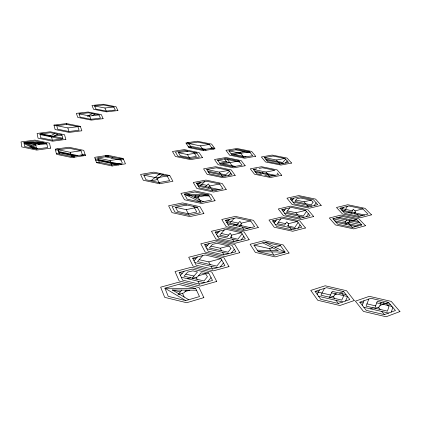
<?xml version="1.0" encoding="UTF-8"?>
<svg xmlns="http://www.w3.org/2000/svg" width="421" height="421" viewBox="0 0 421 421"><rect width="100%" height="100%" fill="white"/><g stroke="black" fill="none" stroke-linecap="round" stroke-linejoin="round"><path stroke-width="0.63" d="M391.33 312.045L392.825 307.425M382.921 304.304L383.442 302.804M381.089 302.257L379.479 306.783L375.3 308.293M374.785 308.172L377.269 301.373L390.23 304.378M368.828 299.042L366.075 306.135L387.425 311.13L388.962 306.525L386.041 303.409M362.223 305.236L364.018 300.72M345.583 300.983L347.546 296.542L331.559 292.821M335.305 293.695L334.269 295.879L329.943 297.326M329.438 297.21L332.264 291.369L346.009 294.563M324.402 288.39L320.939 295.221L341.773 300.094L343.773 295.663L342.02 293.637M317.176 294.342L319.423 290.001M354.177 213.821L355.429 211.463L353.266 209.216L351.119 213.179M345.709 223.188L348.872 222.188L349.667 220.699M345.951 224.367L346.499 223.356M344.925 223.019L346.551 220.036M344.783 210.789L347.251 206.422M343.347 207.379L341.752 210.153L364.628 214.968M306.441 216.652L308.393 213.736M314.255 205.501L316.076 202.775M297.979 228.161L300.073 225.04M306.456 211.426L303.352 215.989L286.427 212.368L289.743 207.869M298.115 222.583L294.784 227.466L287.617 225.903L288.717 224.351L286.822 221.893L284.443 225.214L277.318 223.662L280.875 218.857M283.37 211.71L285.506 208.853M291.9 200.785L293.895 198.112M274.16 222.977L276.455 219.92M220.288 266.909L223.44 263.004M241.122 239.912L243.854 236.528M207.642 281.817L211.047 277.597M231.418 252.947L234.344 249.311M221.751 259.978L216.762 266.093L197.475 261.604L202.738 255.594M242.159 233.881L237.823 239.175L230.413 237.512L231.834 235.828L230.208 233.181L227.135 236.781L219.767 235.129L224.346 229.919M239.312 226.456L241.528 223.83L239.902 221.341L236.123 225.756M186.277 290.132L184.003 292.827L178.03 294.537L181.825 290.095M192.171 278.144L197.47 271.934L192.855 270.85L187.655 272.077L184.03 276.208L203.996 280.949L207.432 276.744L205.68 273.866L201.043 272.776L197.565 276.907L192.66 278.255M285.364 163.038L287.201 160.927M285.638 159.206L282.728 162.506L265.64 159.064M229.887 223.13L234.171 218.267M205.985 247.143L209.142 243.591M193.992 260.794L197.381 256.973M216.51 234.397L219.457 231.087M180.425 275.355L184.088 271.235M229.487 219.341L226.73 222.435L250.574 227.687M228.414 175.42L230.813 173.089M229.45 171.194L225.651 174.847L207.79 171.142M194.991 196.397L197.938 197.033L199.38 195.665M208.332 187.234L209.669 185.961L219.73 183.998L222.904 188.761L212.747 190.792L199.422 187.961L196.528 183.182L206.674 181.251L219.73 183.998M194.092 197.244L195.891 195.555M205.469 186.624L208.363 183.909L210.816 187.761M200.459 185.566L204.743 181.619M200.354 182.456L197.607 184.961L219.12 189.518M163.359 174.162L156.228 179.846L150.876 180.814L160.164 173.489M111.628 158.143L112.902 157.307M32.491 147.876L34.233 146.945M38.537 144.64L41.932 142.83M54.067 136.072L57.635 134.162M92.031 115.728L95.057 114.107M92.404 113.586L87.31 116.285L99.04 114.901L100.398 118.138L90.941 119.28L80.164 117.127L79.016 113.88L88.436 112.796L99.04 114.901M49.289 136.493L54.788 133.578M30.386 146.782L32.133 145.855M38.148 142.661L33.001 145.392L46.757 143.524L47.647 147.513L36.538 149.06L24.602 146.534L23.986 142.535L35.032 141.072L46.757 143.524L23.986 142.535L36.538 149.06L35.774 145.019L23.986 142.535M384.378 314.634L395.451 310.509L388.52 302.373L370.943 298.3L359.813 302.194L366.312 310.388L384.378 314.634L381.789 311.487M370.559 308.856L373.364 307.84M379.947 305.467L388.52 302.373M338.373 303.457L349.856 299.515L343.752 291.658L326.591 287.685L315.071 291.406L320.744 299.315L338.373 303.457L336.105 300.42M334.869 294.616L336.679 294.011M339.542 293.058L343.752 291.658M185.735 300.615L199.491 296.573L195.707 288.501L178.651 284.407L164.937 288.211L168.226 296.342L185.735 300.615L164.937 288.211L195.707 288.501M185.098 291.527L189.871 290.164M199.443 284.133L212.505 280.444L208.653 272.94L192.192 269.072L179.162 272.55L182.561 280.102L199.443 284.133L198.049 281.233M187.545 278.734L190.845 277.828M198.575 275.702L208.653 272.94M273.971 255.2L285.117 252.137L280.512 245.68L265.125 242.243L253.974 245.138L258.21 251.637L273.971 255.2L271.708 251.89M212.489 269.03L224.914 265.651L221.014 258.652L205.101 254.989L192.697 258.178L196.181 265.219L212.489 269.03L211.068 266.33M253.974 245.138L269.482 248.627L272.634 247.785M275.024 247.143L280.512 245.68M352.456 227.456L361.813 224.946L356.592 219.43L342.294 216.399L332.906 218.783L337.837 224.325L352.456 227.456L347.899 222.499M199.159 259.678L208.737 261.899L221.014 258.652M349.33 221.325L356.592 219.43M223.977 254.889L235.828 251.79L231.903 245.248L216.505 241.765L204.674 244.701L208.211 251.279L223.977 254.889L222.546 252.368M358.981 216.426L367.98 214.1L362.839 208.9L348.972 206.001L339.942 208.211L344.81 213.431L358.981 216.426L357.066 214.431M291.564 229.792L301.783 227.193L297.258 221.504L282.823 218.388L272.598 220.851L276.808 226.566L291.564 229.792L289.89 227.603M210.926 246.122L220.188 248.232L228.998 245.985M348.241 212.568L350.519 212M354.887 210.9L362.839 208.9M234.008 241.701L245.343 238.849L241.412 232.718L226.503 229.408L215.184 232.108L218.752 238.27L234.008 241.701L232.571 239.344M288.238 223.735L297.258 221.504M300.299 218.157L310.093 215.757L305.604 210.411L291.611 207.437L281.807 209.716L286.001 215.084L300.299 218.157L298.636 216.105M231.424 235.165L241.412 232.718M243.764 229.334L254.616 226.709L250.684 220.946L236.239 217.794L225.393 220.283L228.987 226.066L243.764 229.334L242.322 227.119M287.485 210.926L295.9 212.726L305.604 210.411M308.361 206.885L317.755 204.674L313.313 199.643L299.752 196.807L290.348 198.907L294.516 203.959L308.361 206.885L306.714 204.953M233.123 225.093L235.865 224.446M241.122 223.204L250.684 220.946M188.313 146.708L190.481 146.213L205.601 149.26L205.964 150.276M295.852 200.064L304.004 201.78L310.998 200.175M189.145 215.173L200.333 212.742L197.223 207.285L183.256 204.243L172.1 206.548L174.873 212.026L189.145 215.173L186.161 209.632L175.604 207.316L177.72 211.426L188.392 213.773L196.775 211.963L193.718 206.522M186.161 209.632L197.223 207.285M175.604 207.316L186.735 205.001M194.918 197.644L208.474 194.891L211.616 199.975L200.97 202.191L187.203 199.212L184.366 194.113L194.991 192.008L208.474 194.891L184.366 194.113L200.97 202.191L197.938 197.033M264.756 175.42L269.529 176.399L278.576 174.615L277.197 172.989M261.578 174.768L256.826 173.789L253.416 169.468L265.951 172.036L274.924 170.31L262.462 167.774L259.089 168.405M222.377 176.562L232.003 174.747L228.856 170.363L216.331 167.779L206.716 169.505L209.605 173.905L222.377 176.562L221.22 174.883M279.981 164.043L288.569 162.438L284.949 158.443L272.966 156.049L264.377 157.575L267.772 161.58L279.981 164.043L278.644 162.517M253.416 169.468L256.826 168.826M206.716 169.505L219.315 172.115L228.856 170.363M159.648 183.751L172.91 181.304L169.763 175.515L153.791 172.147L140.582 174.441L143.282 180.251L159.648 183.751L156.675 177.857L143.787 175.12L145.987 179.767L159.049 182.556L169.652 180.614L167.169 175.978L154.365 173.273L143.787 175.12M232.855 166.795L242.075 165.121L238.907 160.996L226.761 158.528L217.546 160.117L220.472 164.258L232.855 166.795L227.508 159.538M264.377 157.575L276.434 160.001L284.949 158.443M156.675 177.857L169.763 175.515M222.814 163.843L238.907 160.996M243.854 157.212L252.674 155.675L249.49 151.797L237.712 149.439L228.898 150.897L231.86 154.791L243.854 157.212L239.986 152.313M234.097 154.412L249.49 151.797M244.364 151.571L231.113 153.807L246.075 156.828M189.945 158.58L199.443 156.996L196.807 153.002L184.908 150.581L175.425 152.092L177.825 156.091L189.945 158.58L187.398 154.533L178.409 152.697L180.235 155.702L189.303 157.559L196.423 156.38L193.823 152.397M187.398 154.533L196.807 153.002M203.675 150.644L215.026 148.808L211.621 144.103L197.207 141.219L185.877 142.945L188.934 147.666L203.675 150.644L200.396 145.866L188.771 143.524L191.245 147.303L203.011 149.676L212.089 148.218L209.395 144.45L197.838 142.135L188.771 143.524M112.133 165.985L125.474 163.816L123.153 158.491L107.918 155.312L94.651 157.338L96.541 162.68L112.133 165.985L109.997 160.564L97.709 157.98L99.256 162.253L111.702 164.885L122.364 163.164L120.543 158.901M178.409 152.697L187.877 151.186M96.541 162.68L99.256 162.253M109.997 160.564L123.153 158.491M188.934 147.666L191.245 147.303M200.396 145.866L209.395 144.45M97.709 157.98L108.329 156.349L107.918 155.312M70.286 152.318L81.069 150.75L82.39 154.865L71.481 156.491L70.286 152.318L58.261 149.792L59.303 153.918M58.261 149.792L69.118 148.245L81.069 150.75M52.346 140.225L62.955 138.804L61.919 135.046L50.52 132.699L39.963 134.046L40.748 137.814L52.346 140.225L51.425 136.42L52.12 136.046L62.808 138.256M49.894 136.62L61.919 135.046M68.939 131.515L79.053 130.21L77.869 126.674L66.802 124.432L56.73 125.663L57.677 129.21L68.939 131.515L67.86 127.931L53.956 125.1L55.109 129.531L69.212 132.42L81.863 130.784L80.348 126.363L66.544 123.569L53.956 125.1M67.86 127.931L80.348 126.363M106.292 111.086L115.307 110.044L113.844 106.997L103.555 104.992L94.567 105.981L95.841 109.028L106.292 111.086L104.908 108.008L94.567 105.981M104.908 108.008L113.844 106.997M188.745 299.731L172.363 290.011L196.512 290.227M258.21 251.637L285.117 252.137L265.125 242.243M257.284 250.211L278.328 250.611L262.73 242.864M186.729 195.26L209.148 195.981M26.765 142.166L43.816 142.908M46.868 144.019L26.923 143.156L37.937 148.866M79.016 113.88L89.673 116.007L90.941 119.28M235.523 149.802L250.279 152.755M228.898 150.897L240.749 153.281M187.198 142.74L190.092 143.324M211.695 147.671L214.626 148.26M186.224 143.482L189.124 144.066M210.789 148.429L213.726 149.018M266.488 160.069L283.217 163.437M239.691 162.017L224.472 158.922L226.709 161.985L219.736 163.211L235.176 166.374M217.546 160.117L229.771 162.611M254.684 171.079L275.202 175.283M255.536 172.157L272.94 175.731M41.5 133.852L50.688 135.751M39.963 134.046L49.988 136.12M40.074 134.583L61.44 139.009M208.516 172.242L226.009 175.878M105.292 155.712L123.611 159.543M105.282 156.817L121.064 160.122M339.942 208.211L352.393 210.826M56.851 148.934L59.84 149.566M82.195 154.265L85.226 154.902M290.348 198.907L292.9 199.443M55.414 149.75L58.408 150.381M80.827 155.096L83.868 155.738M95.183 158.843L121.706 164.427M58.651 151.528L77.743 155.554M342.968 211.458L362.376 215.552M98.477 160.106L117.059 164.022M58.772 152.123L76.169 155.791M95.62 160.069L118.633 164.927M292.937 202.048L311.908 206.053M58.951 152.723L74.591 156.028M56.277 153.276L74.538 157.138M196.528 183.182L206.816 185.356M198.328 186.156L216.578 190.029M338.794 217.289L358.534 221.483M336.447 217.883L359.839 222.862M332.906 218.783L345.741 221.52M348.872 222.188L361.813 224.946M334.742 220.841L358.324 225.882M281.807 209.716L284.443 210.279M335.974 222.23L355.987 226.509M284.417 213.052L303.994 217.252M272.598 220.851L275.313 221.441M278.455 222.125L285.554 223.667M275.213 224.404L295.421 228.808M225.393 220.283L238.365 223.135M227.629 223.883L247.858 228.345M215.184 232.108L217.989 232.734M221.235 233.46L228.571 235.102M217.399 235.939L238.286 240.628M204.674 244.701L207.574 245.359M206.874 248.79L228.456 253.721M192.697 258.178L195.697 258.873M376.727 302.862L391.956 306.404M194.86 262.551L217.183 267.756M315.071 291.406L330.506 295.005M359.813 302.194L363.128 302.967M366.959 303.862L375.621 305.883M318.597 296.321L342.71 301.968M363.849 307.283L388.562 313.077M179.162 272.55L182.267 273.282M185.85 274.134L193.955 276.05M181.272 277.239L204.38 282.738M172.363 290.011L180.262 291.921M187.866 194.223L203.296 201.706M24.139 143.529L33.548 148.429M354.998 212.279L355.798 213.11M276.434 160.001L277.755 161.506M304.004 201.78L305.625 203.68M378.279 307.214L380.084 309.414M265.951 172.036L269.529 176.399M295.9 212.726L297.536 214.747M262.551 172.689L263.425 173.778M259.399 172.042L260.267 173.126M288.085 225.246L288.78 226.156M333.027 296.295L334.606 298.415M219.315 172.115L220.457 173.768M269.482 248.627L270.74 250.469M240.765 224.735L241.365 225.656M211.584 188.966L212.747 190.792M231.018 236.802L231.618 237.781M220.188 248.232L221.593 250.705M208.737 261.899L210.132 264.546M196.154 277.292L197.128 279.318M182.519 293.253L184.161 297.01M66.544 123.569L66.802 124.432M313.103 202.148L311.261 204.869L294.863 201.412L296.837 198.733L300.62 198.002L311.182 200.212L313.103 202.148M230.966 248.548L228.008 252.168L209.358 247.911L212.479 244.348L217.21 243.317L229.203 246.032L230.966 248.548M399.95 311.556L386.12 316.755L363.46 311.419L355.403 301.162L369.328 296.331L391.225 301.394L399.95 311.556M354.25 300.541L339.9 305.504L317.792 300.299L310.766 290.401L325.17 285.785L346.551 290.727L354.25 300.541M203.859 297.631L186.656 302.72L164.69 297.352L160.659 287.18L177.799 282.459L199.049 287.548L203.859 297.631M216.715 281.438L200.385 286.085L179.209 281.023L175.036 271.571L191.318 267.256L211.831 272.066L216.715 281.438M289.043 253.021L275.113 256.873L255.352 252.4L250.116 244.275L264.056 240.675L283.233 244.948L289.043 253.021M228.982 266.598L213.447 270.85L192.997 266.061L188.708 257.252L204.206 253.295L224.04 257.852L228.982 266.598M365.46 225.724L353.761 228.882L335.442 224.951L329.322 218.02L341.063 215.057L358.881 218.836L365.46 225.724M239.765 252.684L224.946 256.589L205.174 252.053L200.817 243.822L215.605 240.18L234.792 244.512L239.765 252.684M371.511 214.842L360.271 217.768L342.505 214.01L336.468 207.479L347.757 204.738L365.044 208.348L371.511 214.842M305.467 227.993L292.695 231.261L274.192 227.214L268.977 220.067L281.765 217.004L299.752 220.883L305.467 227.993M249.148 239.702L234.981 243.291L215.852 238.981L211.447 231.271L225.593 227.919L244.175 232.039L249.148 239.702M313.656 216.52L301.42 219.541L283.496 215.684L278.302 208.963L290.558 206.137L307.998 209.842L313.656 216.52M258.299 227.514L244.738 230.824L226.214 226.724L221.772 219.488L235.323 216.394L253.337 220.325L258.299 227.514M321.207 205.401L309.472 208.185L292.116 204.506L286.948 198.191L298.705 195.581L315.613 199.117L321.207 205.401M203.89 213.521L189.908 216.583L172.021 212.637L168.6 205.785L182.54 202.917L199.954 206.706L203.89 213.521M215.052 200.712L201.743 203.501L184.487 199.764L180.988 193.386L194.265 190.771L211.074 194.365L215.052 200.712M226.23 189.466L213.526 192.023L196.833 188.466L193.26 182.493L205.937 180.093L222.214 183.514L226.23 189.466M281.744 175.268L270.44 177.509L254.516 174.231L250.29 168.832L261.604 166.721L277.139 169.884L281.744 175.268M235.186 175.404L223.151 177.688L207.153 174.352L203.58 168.853L215.594 166.711L231.213 169.926L235.186 175.404M291.616 163.048L280.886 165.069L265.583 161.98L261.373 156.975L272.108 155.075L287.054 158.059L291.616 163.048M245.164 165.753L233.639 167.858L218.125 164.674L214.505 159.496L226.019 157.522L241.17 160.596L245.164 165.753M255.668 156.28L244.643 158.212L229.613 155.17L225.951 150.308L236.965 148.492L251.653 151.428L255.668 156.28M202.469 157.612L190.592 159.606L175.404 156.486L172.447 151.481L184.293 149.608L199.133 152.623L202.469 157.612M85.426 155.502L71.786 157.549L56.53 154.323L55.267 149.16L68.828 147.245L83.737 150.36L85.426 155.502M50.625 148.139L36.732 150.087L21.776 146.918L21.05 141.919L34.848 140.098L49.473 143.156L50.625 148.139M65.855 139.404L52.583 141.193L38.053 138.167L37.111 133.457L50.299 131.784L64.518 134.709L65.855 139.404M103.087 118.675L91.262 120.111L77.759 117.412L76.359 113.354L88.131 112.007L101.361 114.628L103.087 118.675M117.917 110.555L106.639 111.865L93.551 109.286L91.994 105.476L103.224 104.245L116.059 106.75L117.917 110.555"/></g></svg>
